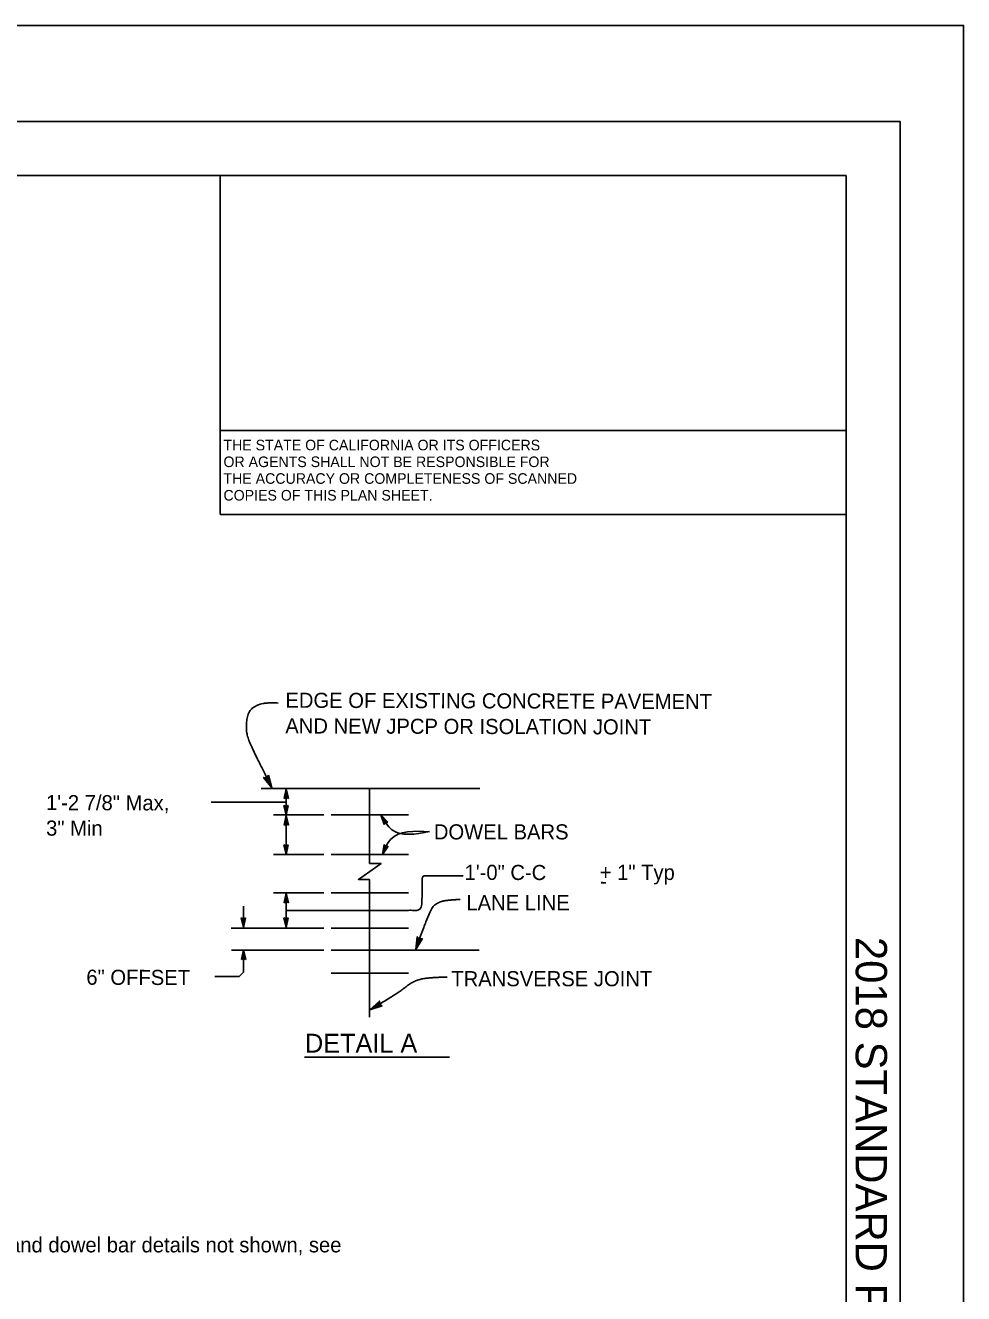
# Model space of a CAD drawing. Extents: x -894 to 866, y -476 to 714.
# Drawn here: x 431 to 866, y 126 to 714 of the extents above; entities that cross this region are included whole.
import ezdxf

# ---------------------------------------------------------------- set-up
doc = ezdxf.new("R2010")
doc.units = 0
for name, color, linetype in [('10 Sheet Format', 7, 'Continuous'), ('56 Stage 3 Anno', 7, 'Continuous'), ('57 Undefined', 7, 'Continuous'), ('60 Nongeo Data', 7, 'Continuous')]:
    doc.layers.add(name, color=color, linetype=linetype)

msp = doc.modelspace()

# ---------------------------------------------------------------- linework, layer by layer
at = {"layer": '10 Sheet Format'}
for p, q in [((-863.43, 668.96), (836.57, 668.96)), ((836.57, 668.96), (836.57, -431.04)), ((836.58, 668.97), (836.58, -431.03)), ((836.59, 668.97), (836.59, -431.03)), ((-813.45, 643.96), (811.55, 643.96)), ((521.56, 525.89), (521.56, 643.96)), ((811.55, -406.04), (811.55, 643.96)), ((811.55, 525.89), (521.56, 525.89)), ((521.56, 487.06), (521.56, 525.89)), ((811.55, 487.06), (521.56, 487.06))]:
    msp.add_line(p, q, dxfattribs=at)
for points in [[(-894.04, 713.55), (865.96, 713.55), (865.96, -476.45), (-894.04, -476.45)], [(-863.43, 668.96), (836.59, 668.96), (836.59, -431.03), (-863.43, -431.03)]]:
    msp.add_lwpolyline(points, close=True, dxfattribs=at)
at = {"layer": '56 Stage 3 Anno'}
for p, q in [((552.13, 360), (551.19, 355.49)), ((552.14, 358.96), (551.46, 355.67)), ((553.2, 355.52), (552.13, 360)), ((552.13, 360), (552.13, 360)), ((552.15, 329.5), (552.15, 360.11)), ((552.93, 355.67), (552.15, 358.97)), ((551.19, 355.49), (552.18, 356.1)), ((551.19, 355.49), (551.19, 355.49)), ((552.16, 357.93), (551.72, 355.8)), ((552.18, 356.89), (551.99, 355.98)), ((552.66, 355.85), (552.16, 357.93)), ((552.39, 355.97), (552.18, 356.89)), ((552.18, 356.1), (553.2, 355.52)), ((553.2, 355.52), (553.2, 355.52)), ((552.07, 351.57), (551.06, 352.16)), ((551.06, 352.16), (551.06, 352.16)), ((551.06, 352.16), (552.12, 347.67)), ((552.13, 347.65), (551.19, 343.13)), ((551.33, 352), (552.11, 348.71)), ((552.14, 346.6), (551.46, 343.31)), ((551.6, 351.83), (552.09, 349.75)), ((551.86, 351.7), (552.08, 350.78)), ((553.06, 352.19), (552.07, 351.57)), ((552.08, 350.78), (552.27, 351.69)), ((552.09, 349.75), (552.53, 351.87)), ((552.11, 348.72), (552.79, 352.01)), ((552.12, 347.67), (553.06, 352.19)), ((552.12, 347.67), (552.12, 347.67)), ((553.2, 343.16), (552.13, 347.65)), ((552.13, 347.65), (552.13, 347.65)), ((552.93, 343.32), (552.15, 346.61)), ((553.06, 352.19), (553.06, 352.19)), ((597.49, 343.46), (595.99, 347.82)), ((595.99, 347.82), (595.99, 347.82)), ((595.99, 347.82), (599.2, 344.51)), ((597.64, 343.74), (596.53, 346.94)), ((596.54, 346.93), (598.88, 344.52)), ((551.19, 343.13), (552.18, 343.75)), ((551.19, 343.13), (551.19, 343.13)), ((552.16, 345.57), (551.72, 343.45)), ((552.18, 344.54), (551.99, 343.63)), ((552.66, 343.49), (552.16, 345.57)), ((552.39, 343.62), (552.18, 344.54)), ((552.18, 343.75), (553.2, 343.16)), ((553.2, 343.16), (553.2, 343.16)), ((597.77, 344.03), (597.07, 346.05)), ((597.07, 346.05), (598.59, 344.5)), ((598.03, 344.5), (597.49, 343.46)), ((597.49, 343.46), (597.49, 343.46)), ((597.93, 344.28), (597.62, 345.17)), ((597.62, 345.17), (598.26, 344.51)), ((599.2, 344.51), (598.03, 344.5)), ((599.2, 344.51), (599.2, 344.51)), ((552.07, 333.4), (551.06, 333.99)), ((551.06, 333.99), (551.06, 333.99)), ((551.06, 333.99), (552.12, 329.5)), ((551.33, 333.83), (552.11, 330.54)), ((551.6, 333.66), (552.09, 331.57)), ((551.86, 333.53), (552.08, 332.61)), ((553.06, 334.02), (552.07, 333.4)), ((552.08, 332.61), (552.27, 333.52)), ((552.09, 331.57), (552.53, 333.7)), ((552.11, 330.55), (552.79, 333.84)), ((552.12, 329.5), (553.06, 334.02)), ((552.12, 329.5), (552.12, 329.5)), ((553.06, 334.02), (553.06, 334.02)), ((596.73, 329.54), (597.53, 334.08)), ((599.38, 333.31), (596.73, 329.54)), ((596.73, 329.54), (596.73, 329.54)), ((597.13, 330.5), (597.71, 333.81)), ((599.07, 333.26), (597.13, 330.5)), ((597.53, 334.08), (597.53, 334.08)), ((597.53, 334.08), (598.22, 333.14)), ((597.53, 331.45), (597.9, 333.59)), ((598.76, 333.21), (597.53, 331.45)), ((597.92, 332.41), (598.08, 333.32)), ((598.47, 333.18), (597.92, 332.41)), ((598.22, 333.14), (599.38, 333.31)), ((599.38, 333.31), (599.38, 333.31)), ((552.13, 311.6), (551.19, 307.08)), ((553.2, 307.11), (552.13, 311.6)), ((552.13, 311.6), (552.13, 311.6)), ((552.15, 295.46), (552.15, 311.83)), ((532.33, 295.46), (532.33, 305.52)), ((551.19, 307.08), (552.18, 307.7)), ((551.19, 307.08), (551.19, 307.08)), ((552.14, 310.55), (551.46, 307.26)), ((552.16, 309.52), (551.72, 307.4)), ((552.18, 308.49), (551.99, 307.58)), ((552.93, 307.27), (552.15, 310.56)), ((552.66, 307.44), (552.16, 309.52)), ((552.39, 307.57), (552.18, 308.49)), ((552.18, 307.7), (553.2, 307.11)), ((553.2, 307.11), (553.2, 307.11)), ((532.25, 299.62), (531.24, 300.21)), ((531.24, 300.21), (531.24, 300.21)), ((531.24, 300.21), (532.3, 295.72)), ((531.5, 300.05), (532.29, 296.76)), ((531.78, 299.88), (532.27, 297.79)), ((532.04, 299.75), (532.26, 298.83)), ((533.24, 300.23), (532.25, 299.62)), ((532.26, 298.83), (532.45, 299.74)), ((532.27, 297.79), (532.71, 299.92)), ((532.29, 296.76), (532.97, 300.05)), ((532.3, 295.72), (533.24, 300.23)), ((533.24, 300.23), (533.24, 300.23)), ((552.07, 299.55), (551.06, 300.14)), ((551.06, 300.14), (551.06, 300.14)), ((551.06, 300.14), (552.12, 295.65)), ((551.33, 299.98), (552.11, 296.68)), ((551.6, 299.8), (552.09, 297.72)), ((551.86, 299.68), (552.08, 298.76)), ((553.06, 300.16), (552.07, 299.55)), ((552.08, 298.76), (552.27, 299.67)), ((552.09, 297.72), (552.53, 299.85)), ((552.11, 296.69), (552.79, 299.98)), ((552.12, 295.65), (553.06, 300.16)), ((553.06, 300.16), (553.06, 300.16)), ((532.3, 295.72), (532.3, 295.72)), ((552.12, 295.65), (552.12, 295.65)), ((532.29, 285.35), (531.35, 280.83)), ((532.3, 284.3), (531.62, 281.01)), ((532.32, 283.27), (531.88, 281.15)), ((532.34, 282.24), (532.15, 281.33)), ((533.36, 280.86), (532.29, 285.35)), ((532.29, 285.35), (532.29, 285.35)), ((533.09, 281.02), (532.31, 284.31)), ((532.81, 281.19), (532.32, 283.27)), ((532.33, 274.99), (532.33, 285.25)), ((532.55, 281.32), (532.34, 282.24)), ((531.35, 280.83), (532.34, 281.45)), ((531.35, 280.83), (531.35, 280.83)), ((532.34, 281.45), (533.36, 280.86)), ((533.36, 280.86), (533.36, 280.86)), ((530.33, 272.99), (519.08, 272.99))]:
    msp.add_line(p, q, dxfattribs=at)
for points in [[(543.97, 366.31), (545.47, 360.45), (541.63, 365.12), (542.03, 365.09), (544.84, 361.67), (543.75, 365.97), (543.54, 365.63), (544.24, 362.88), (542.44, 365.07), (542.84, 365.04), (543.62, 364.09), (543.32, 365.28), (543.15, 365.01), (541.63, 365.12), (543.15, 365.01)], [(615.32, 290.61), (612.18, 285.44), (612.83, 291.45), (613.09, 291.14), (612.62, 286.73), (614.92, 290.52), (614.52, 290.44), (613.05, 288.01), (613.36, 290.83), (613.62, 290.52), (613.49, 289.3), (614.13, 290.35), (613.82, 290.29), (612.83, 291.45), (613.82, 290.29)], [(596.63, 259.37), (590.87, 257.52), (595.3, 261.64), (595.3, 261.23), (592.05, 258.21), (596.27, 259.57), (595.92, 259.76), (593.22, 258.89), (595.29, 260.82), (595.29, 260.42), (594.39, 259.58), (595.56, 259.96), (595.28, 260.11), (595.3, 261.64), (595.28, 260.11)]]:
    msp.add_lwpolyline(points, close=True, dxfattribs=at)
for points in [[(545.47, 360.45), (538.35, 374.47), (532.54, 387.07), (536.05, 400.54), (548.32, 399.67)], [(552.15, 303.65), (602.74, 303.65), (610.79, 303.65), (615.04, 303.65), (615.04, 315.41), (615.04, 319.65), (617.5, 319.65), (634.04, 319.65)], [(612.18, 285.44), (618.55, 304.29), (622.71, 307.48), (627.12, 308.46), (632.75, 308.7)], [(590.87, 257.52), (603.36, 264.86), (611.94, 271.72), (621.98, 272.7), (626.63, 272.7)]]:
    msp.add_open_spline(points, degree=2, dxfattribs=at)
at = {"layer": '57 Undefined'}
msp.add_line((560.59, 235.63), (627.73, 235.63), dxfattribs=at)
at = {"layer": '60 Nongeo Data'}
for p, q in [((540.48, 360.11), (641.77, 360.11)), ((590.73, 359.82), (590.73, 325.32)), ((517.27, 353.73), (552.18, 353.73)), ((546.23, 347.87), (569.46, 347.87)), ((572.89, 347.87), (608.73, 347.87)), ((546.23, 329.5), (569.46, 329.5)), ((572.89, 329.5), (608.73, 329.5)), ((590.73, 317.94), (590.73, 254.22)), ((546.23, 311.83), (569.57, 311.83)), ((572.89, 311.83), (608.73, 311.83)), ((526.54, 295.46), (569.46, 295.46)), ((572.89, 295.46), (608.73, 295.46)), ((526.8, 285.25), (569.46, 285.25)), ((572.89, 285.25), (641.54, 285.25)), ((530.33, 272.99), (532.33, 274.99)), ((572.89, 274.55), (608.73, 274.55))]:
    msp.add_line(p, q, dxfattribs=at)
msp.add_lwpolyline([(590.73, 325.32), (596.04, 325.32), (585.52, 317.94), (590.73, 317.94)], dxfattribs=at)
for points in [[(596.15, 347.84), (601.11, 340.99), (618.5, 340.11)], [(596.81, 329.54), (600.47, 336.54), (618.56, 340.09)]]:
    msp.add_spline(points, degree=3, dxfattribs=at)

# ---------------------------------------------------------------- texts
at = {"layer": '10 Sheet Format'}
for s, p in [('THE STATE OF CALIFORNIA OR ITS OFFICERS', (523.03, 516.71)), ('OR AGENTS SHALL NOT BE RESPONSIBLE FOR', (523.03, 508.96)), ('THE ACCURACY OR COMPLETENESS OF SCANNED', (523.03, 501.21)), ('COPIES OF THIS PLAN SHEET.', (523.03, 493.46))]:
    msp.add_text(s, height=4.9, dxfattribs=at).set_placement(p)
msp.add_text('2018 STANDARD PLAN P3B', height=14.5, rotation=270, dxfattribs=at).set_placement((815.95, 291.37))
at = {"layer": '57 Undefined'}
for s, p in [('EDGE OF EXISTING CONCRETE PAVEMENT', (551.71, 397.48)), ('AND NEW JPCP OR ISOLATION JOINT', (551.67, 385.6)), ('1\'-2 7/8" Max,', (440.81, 350.08)), ('3" Min', (440.84, 338.25)), ('1\'-0" C-C', (634.71, 317.78)), ('+ 1" Typ', (697.33, 317.81)), ('-', (697.57, 313.76)), ('6" OFFSET', (459.49, 269.18))]:
    msp.add_text(s, height=7, rotation=359.82385, dxfattribs=at).set_placement(p)
for s, height, p in [('DOWEL BARS', 7, (620.5, 336.5)), ('LANE LINE', 7, (635.58, 303.7)), ('TRANSVERSE JOINT', 7, (628.59, 268.49)), ('DETAIL A', 8.75, (560.8, 237.74)), ('For transverse joint and dowel bar details not shown, see', 7, (340.96, 145.22))]:
    msp.add_text(s, height=height, dxfattribs=at).set_placement(p)

doc.saveas('drawing.dxf')
